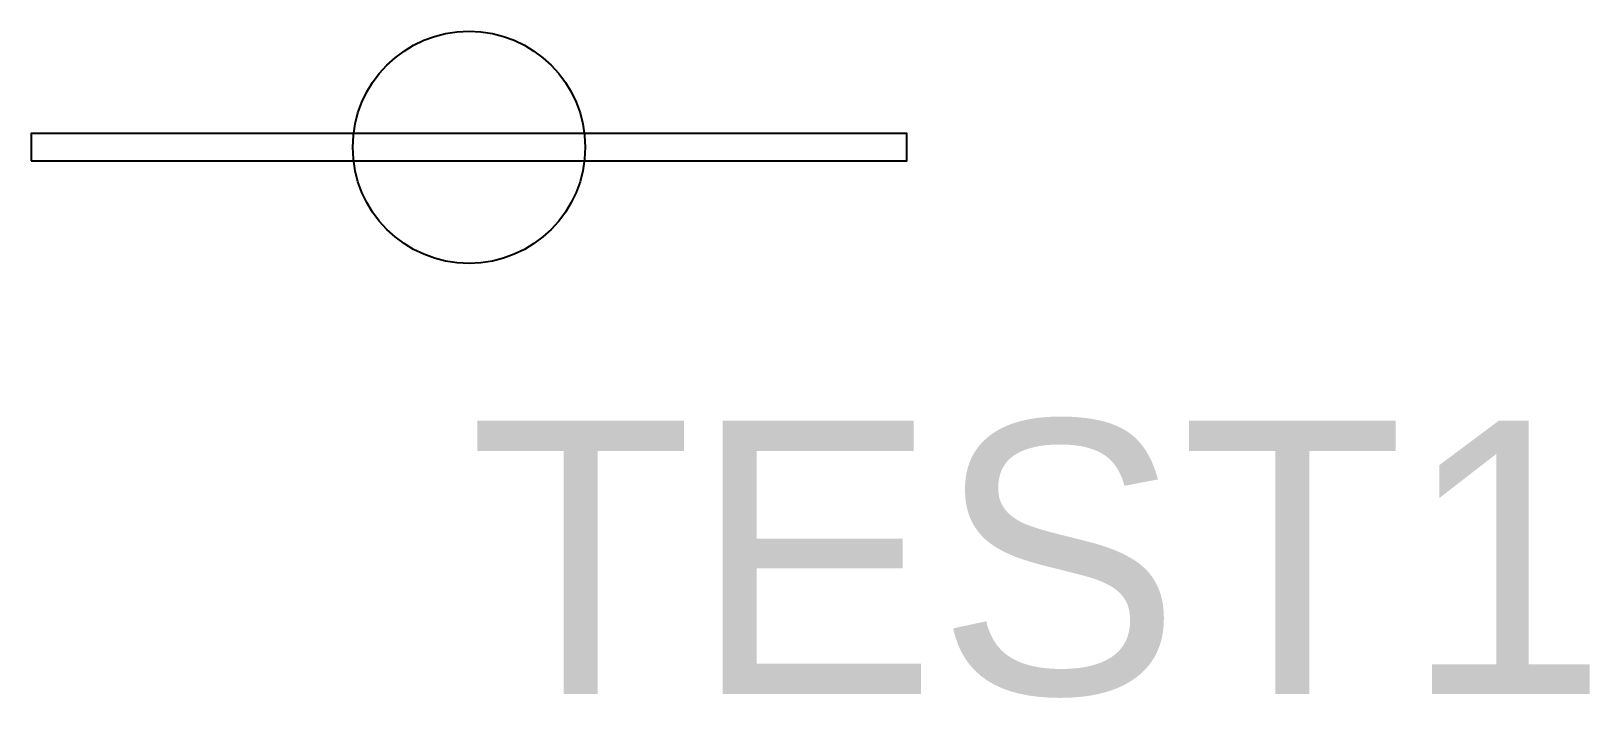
# Model space of a CAD drawing. Header units: metres. Extents: x -4 to 10.2, y -5 to 1.1.
import ezdxf

# ---------------------------------------------------------------- set-up
doc = ezdxf.new("R2010")
doc.units = ezdxf.units.M
doc.layers.add('Part1', color=7, linetype='Continuous')

msp = doc.modelspace()

# ---------------------------------------------------------------- linework, layer by layer
at = {"layer": 'Part1'}
msp.add_lwpolyline([(-4, -0.125), (4, -0.125), (4, 0.125), (-4, 0.125)], close=True, dxfattribs=at)
msp.add_circle((0, 0), 1.062, dxfattribs=at)

# ---------------------------------------------------------------- texts
msp.add_text('TEST1', height=2.5, dxfattribs=at).set_placement((0, -5))
msp.add_text('TEST1', height=2.5, dxfattribs=at).set_placement((0, -5))

doc.saveas('drawing.dxf')
